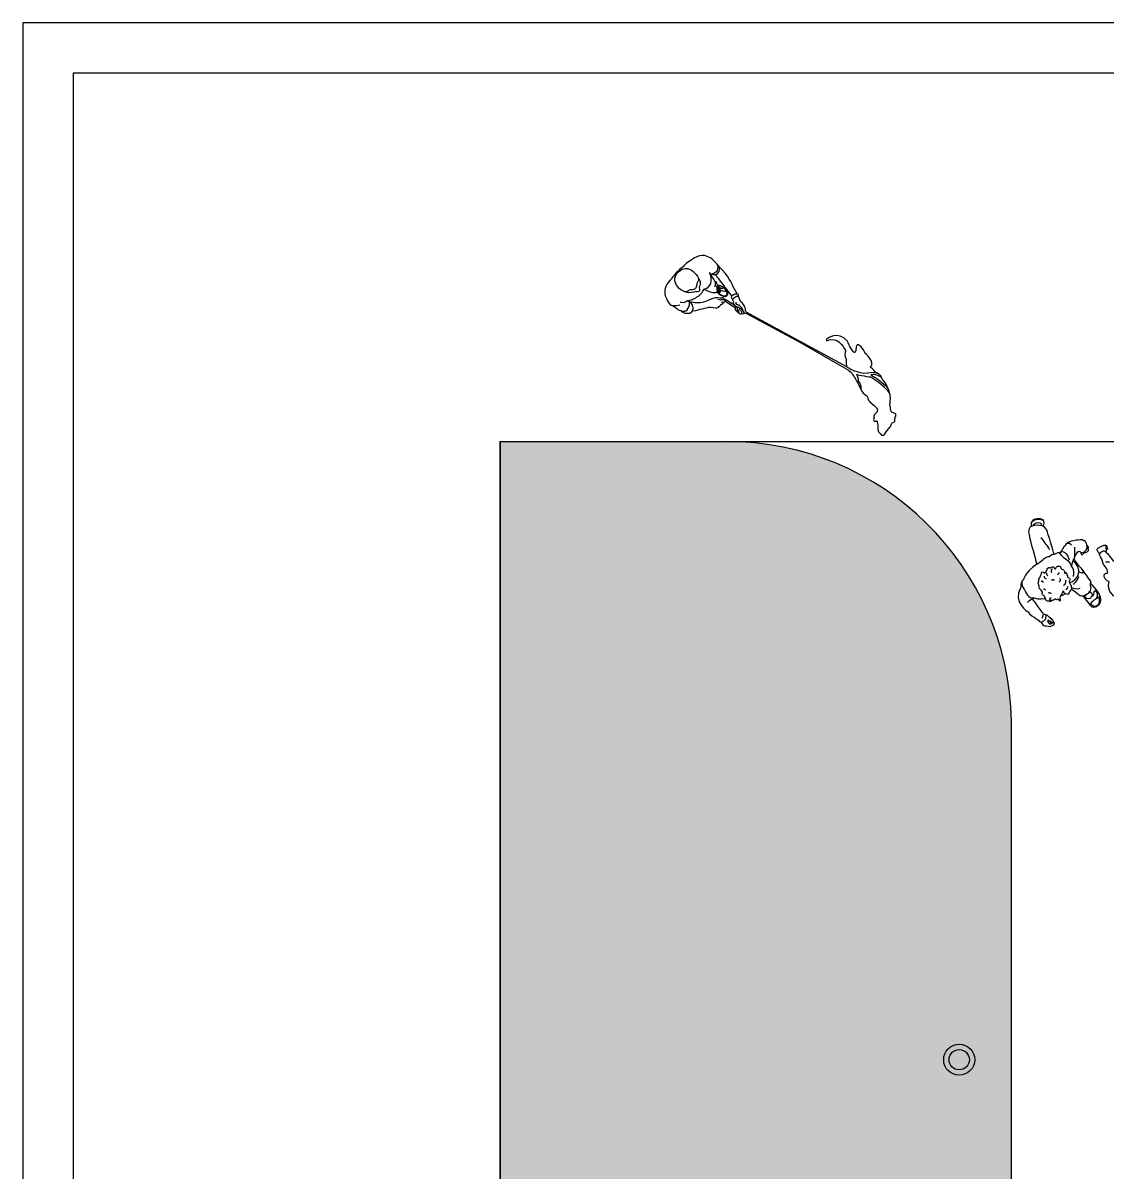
# Model space of a CAD drawing. Header units: millimetres. Extents: x 13722 to 114356, y -17117 to 61088.
# Drawn here: x 57732 to 67890, y 50320 to 61088 of the extents above; entities that cross this region are included whole.
import ezdxf

# ---------------------------------------------------------------- set-up
doc = ezdxf.new("R2010")
doc.units = ezdxf.units.MM
for name, color, linetype in [('00_dim', 6, 'Continuous'), ('01', 3, 'Continuous'), ('03', 8, 'Continuous'), ('03_lighting', 3, 'Continuous'), ('Toffu_Outline', 8, 'Continuous')]:
    doc.layers.add(name, color=color, linetype=linetype)

# ---------------------------------------------------------------- blocks, each defined once
blk = doc.blocks.new('2r2')
at = {"layer": 'Toffu_Outline'}
for points in [[(83532, 3067), (83520, 3077)], [(83601, 2832), (83630, 2825)], [(83635, 2802), (83651, 2801)], [(83626, 2782), (83630, 2782)], [(83767, 2748), (83775, 2759), (83760, 2768)]]:
    blk.add_lwpolyline(points, dxfattribs=at)
for points, knots in [([(83596, 3157), (83576, 3180), (83551, 3203), (83532, 3217), (83518, 3227), (83483, 3239), (83476, 3239), (83451, 3243), (83405, 3232), (83383, 3218), (83333, 3184), (83293, 3157), (83284, 3143), (83279, 3136), (83274, 3131), (83267, 3127), (83211, 3087), (83170, 3025), (83170, 3025), (83170, 3025), (83156, 3008), (83156, 3008), (83094, 2956), (83106, 2891), (83106, 2891), (83099, 2875), (83117, 2844), (83117, 2844), (83120, 2830), (83143, 2795), (83143, 2795), (83149, 2777), (83179, 2770), (83179, 2770), (83179, 2770), (83213, 2747), (83213, 2747), (83230, 2724), (83254, 2725), (83254, 2725), (83254, 2725), (83277, 2693), (83325, 2698), (83345, 2700), (83356, 2709), (83363, 2720), (83412, 2723), (83433, 2740), (83451, 2741), (83474, 2742), (83514, 2755), (83516, 2755), (83538, 2757), (83591, 2748), (83591, 2748), (83603, 2745), (83610, 2757), (83610, 2757), (83613, 2760), (83614, 2763), (83614, 2763), (83616, 2765), (83619, 2769), (83619, 2769), (83631, 2776), (83630, 2782), (83630, 2782), (83630, 2782), (83644, 2783), (83650, 2789), (83656, 2794), (83651, 2801), (83651, 2801), (83651, 2801), (83667, 2800), (83669, 2813), (83669, 2813), (83669, 2813), (83669, 2814), (83669, 2814), (83669, 2814), (83669, 2814), (83718, 2781), (83765, 2750), (83767, 2748), (83767, 2748), (83767, 2748), (83767, 2748), (83767, 2748), (83764, 2745), (83764, 2745), (83764, 2745), (83758, 2731), (83778, 2716), (83778, 2716), (83782, 2715), (83782, 2715), (83782, 2715), (83791, 2699), (83800, 2700), (83800, 2700), (83817, 2684), (83826, 2696), (83826, 2696), (83847, 2686), (83852, 2703), (83852, 2703), (83862, 2696), (83869, 2697), (83869, 2697), (83869, 2697), (83869, 2697), (83869, 2697), (84371, 2429), (84371, 2429), (84371, 2429), (84825, 2164), (84825, 2164), (84831, 2156), (84838, 2150), (84847, 2146)], [0, 0, 0, 0, 1, 1, 1, 2, 2, 2, 3, 3, 3, 4, 4, 4, 5, 5, 5, 6, 6, 6, 7, 7, 7, 8, 8, 8, 9, 9, 9, 10, 10, 10, 11, 11, 11, 12, 12, 12, 13, 13, 13, 14, 14, 14, 15, 15, 15, 16, 16, 16, 17, 17, 17, 18, 18, 18, 19, 19, 19, 20, 20, 20, 21, 21, 21, 22, 22, 22, 23, 23, 23, 24, 24, 24, 25, 25, 25, 26, 26, 26, 27, 27, 27, 28, 28, 28, 29, 29, 29, 30, 30, 30, 31, 31, 31, 32, 32, 32, 33, 33, 33, 34, 34, 34, 35, 35, 35, 36, 36, 36, 37, 37, 37, 38, 38, 38, 39, 39, 39, 40, 40, 40, 40]), ([(83291, 2899), (83239, 2918), (83201, 2968), (83199, 3010), (83198, 3037), (83208, 3057), (83208, 3057), (83214, 3069), (83222, 3078), (83227, 3083), (83256, 3112), (83284, 3116), (83294, 3117), (83354, 3123), (83398, 3065), (83418, 3032), (83422, 3024), (83426, 3018), (83428, 3014), (83436, 2999), (83438, 2988), (83437, 2979), (83437, 2961), (83430, 2948), (83426, 2942), (83426, 2942), (83432, 2909), (83428, 2904), (83423, 2898), (83393, 2901), (83393, 2901), (83377, 2895), (83339, 2883), (83295, 2898), (83294, 2898), (83293, 2898), (83292, 2899)], [0, 0, 0, 0, 1, 1, 1, 2, 2, 2, 3, 3, 3, 4, 4, 4, 5, 5, 5, 6, 6, 6, 7, 7, 7, 8, 8, 8, 9, 9, 9, 10, 10, 10, 11, 11, 11, 12, 12, 12, 12]), ([(83596, 3157), (83596, 3157), (83596, 3157), (83596, 3157), (83596, 3155), (83625, 3076), (83536, 3063)], [0, 0, 0, 0, 1, 1, 1, 2, 2, 2, 2]), ([(83578, 3061), (83587, 3063), (83622, 3074), (83618, 3116), (83618, 3121), (83617, 3125), (83617, 3129), (83617, 3129), (83617, 3129), (83617, 3129)], [0, 0, 0, 0, 1, 1, 1, 2, 2, 2, 3, 3, 3, 3]), ([(85080, 2142), (85067, 2169), (85030, 2196), (85030, 2196), (85084, 2236), (84979, 2326), (84979, 2326), (84979, 2326), (84982, 2338), (84943, 2384), (84904, 2430), (84899, 2384), (84899, 2384), (84898, 2321), (84879, 2332), (84879, 2332), (84859, 2339), (84815, 2437), (84815, 2437), (84725, 2542), (84621, 2462), (84618, 2448), (84615, 2435), (84646, 2448), (84646, 2448), (84741, 2484), (84799, 2345), (84799, 2345), (84776, 2295), (84805, 2270), (84805, 2270), (84805, 2270), (84801, 2231), (84810, 2196), (84810, 2196), (84373, 2434), (84373, 2434), (84373, 2434), (83873, 2707), (83873, 2707), (83873, 2707), (83873, 2707), (83873, 2707), (83870, 2711), (83865, 2716), (83863, 2718), (83863, 2718), (83862, 2718), (83862, 2718), (83862, 2718), (83865, 2774), (83814, 2810), (83814, 2810), (83795, 2860), (83795, 2860), (83795, 2860), (83802, 2871), (83783, 2881), (83783, 2881), (83783, 2881), (83783, 2881), (83783, 2881), (83740, 2959), (83740, 2959), (83740, 2959), (83698, 3061), (83617, 3129), (83617, 3129), (83617, 3129), (83617, 3129), (83617, 3129), (83617, 3129), (83617, 3129), (83612, 3137), (83604, 3147), (83596, 3157)], [0, 0, 0, 0, 1, 1, 1, 2, 2, 2, 3, 3, 3, 4, 4, 4, 5, 5, 5, 6, 6, 6, 7, 7, 7, 8, 8, 8, 9, 9, 9, 10, 10, 10, 11, 11, 11, 12, 12, 12, 13, 13, 13, 14, 14, 14, 15, 15, 15, 16, 16, 16, 17, 17, 17, 18, 18, 18, 19, 19, 19, 20, 20, 20, 21, 21, 21, 22, 22, 22, 23, 23, 23, 24, 24, 24, 25, 25, 25, 25]), ([(83418, 3032), (83421, 3023), (83423, 3014), (83420, 3005), (83417, 2996), (83412, 2995), (83407, 2983), (83403, 2973), (83406, 2972), (83402, 2956), (83397, 2940), (83395, 2932), (83389, 2926), (83382, 2921), (83375, 2919), (83366, 2918), (83348, 2915), (83344, 2920), (83334, 2915), (83325, 2911), (83325, 2906), (83316, 2901), (83307, 2897), (83298, 2898), (83292, 2899), (83292, 2899), (83291, 2899), (83291, 2899)], [0, 0, 0, 0, 1, 1, 1, 2, 2, 2, 3, 3, 3, 4, 4, 4, 5, 5, 5, 6, 6, 6, 7, 7, 7, 8, 8, 8, 9, 9, 9, 9]), ([(83316, 2815), (83316, 2815), (83316, 2815), (83316, 2815), (83316, 2815), (83351, 2824), (83351, 2824), (83374, 2831), (83411, 2848), (83444, 2883), (83458, 2898), (83467, 2912), (83474, 2925), (83562, 2873), (83593, 2898), (83593, 2898), (83597, 2894), (83601, 2890), (83605, 2887), (83679, 2824), (83695, 2877), (83695, 2877), (83695, 2893), (83690, 2906), (83682, 2917), (83672, 2930), (83658, 2940), (83644, 2947), (83621, 2959), (83599, 2964), (83599, 2964), (83592, 2977), (83593, 2983), (83593, 2983), (83588, 2997), (83575, 2994), (83575, 2994), (83563, 3024), (83531, 3063), (83531, 3063), (83531, 3063), (83532, 3067), (83532, 3067), (83534, 3065), (83535, 3064), (83536, 3063), (83540, 3062), (83541, 3065), (83553, 3063), (83553, 3063), (83574, 3063), (83576, 3061), (83576, 3061), (83577, 3061), (83578, 3061), (83594, 3040), (83631, 2991), (83664, 2947), (83671, 2938), (83679, 2928), (83685, 2919), (83709, 2887), (83728, 2863), (83731, 2860), (83731, 2860), (83731, 2859), (83731, 2859), (83731, 2859), (83719, 2841), (83739, 2829), (83739, 2829), (83739, 2829), (83739, 2829), (83739, 2829), (83750, 2777), (83760, 2768)], [0, 0, 0, 0, 1, 1, 1, 2, 2, 2, 3, 3, 3, 4, 4, 4, 5, 5, 5, 6, 6, 6, 7, 7, 7, 8, 8, 8, 9, 9, 9, 10, 10, 10, 11, 11, 11, 12, 12, 12, 13, 13, 13, 14, 14, 14, 15, 15, 15, 16, 16, 16, 17, 17, 17, 18, 18, 18, 19, 19, 19, 20, 20, 20, 21, 21, 21, 22, 22, 22, 23, 23, 23, 24, 24, 24, 25, 25, 25, 25]), ([(83474, 2925), (83474, 2925), (83489, 2932), (83495, 2932), (83504, 2936), (83510, 2940), (83515, 2945), (83555, 2982), (83533, 3057), (83531, 3063)], [0, 0, 0, 0, 1, 1, 1, 2, 2, 2, 3, 3, 3, 3]), ([(83593, 2898), (83593, 2898), (83603, 2920), (83601, 2932), (83600, 2945), (83606, 2942), (83606, 2942), (83606, 2942), (83606, 2942), (83607, 2942), (83608, 2944), (83608, 2948), (83599, 2964)], [0, 0, 0, 0, 1, 1, 1, 2, 2, 2, 3, 3, 3, 4, 4, 4, 4]), ([(83672, 2905), (83639, 2911), (83617, 2919), (83610, 2922), (83617, 2925), (83635, 2933), (83647, 2929), (83647, 2929), (83648, 2932), (83648, 2932), (83637, 2936), (83621, 2931), (83612, 2927), (83617, 2933), (83623, 2940), (83621, 2944), (83620, 2946), (83619, 2947), (83616, 2947), (83613, 2947), (83610, 2946), (83608, 2944), (83608, 2943), (83607, 2943), (83607, 2942), (83603, 2935), (83603, 2924), (83604, 2922), (83604, 2922), (83603, 2922), (83603, 2922), (83603, 2922), (83602, 2920), (83602, 2920), (83602, 2917), (83597, 2895), (83605, 2889), (83608, 2887), (83612, 2888), (83616, 2890), (83619, 2892), (83620, 2893), (83621, 2894), (83623, 2896), (83624, 2899), (83624, 2901), (83624, 2908), (83616, 2914), (83611, 2918), (83620, 2914), (83641, 2907), (83671, 2901), (83671, 2901), (83672, 2905), (83672, 2905)], [0, 0, 0, 0, 1, 1, 1, 2, 2, 2, 3, 3, 3, 4, 4, 4, 5, 5, 5, 6, 6, 6, 7, 7, 7, 8, 8, 8, 9, 9, 9, 10, 10, 10, 11, 11, 11, 12, 12, 12, 13, 13, 13, 14, 14, 14, 15, 15, 15, 16, 16, 16, 17, 17, 17, 18, 18, 18, 18]), ([(83620, 2901), (83620, 2898), (83619, 2896), (83615, 2893), (83611, 2891), (83608, 2891), (83607, 2892), (83603, 2895), (83603, 2908), (83605, 2917), (83611, 2914), (83620, 2907), (83620, 2901)], [0, 0, 0, 0, 1, 1, 1, 2, 2, 2, 3, 3, 3, 4, 4, 4, 4]), ([(83612, 2927), (83612, 2927), (83609, 2923), (83604, 2922), (83604, 2922), (83611, 2918), (83611, 2918)], [0, 0, 0, 0, 1, 1, 1, 2, 2, 2, 2]), ([(83605, 2887), (83605, 2887), (83670, 2840), (83685, 2872), (83691, 2884), (83687, 2897), (83680, 2909), (83667, 2930), (83644, 2947), (83644, 2947)], [0, 0, 0, 0, 1, 1, 1, 2, 2, 2, 3, 3, 3, 3]), ([(83611, 2941), (83612, 2943), (83614, 2944), (83616, 2944), (83617, 2944), (83617, 2943), (83618, 2943), (83619, 2941), (83613, 2933), (83607, 2926), (83607, 2931), (83608, 2938), (83611, 2941)], [0, 0, 0, 0, 1, 1, 1, 2, 2, 2, 3, 3, 3, 4, 4, 4, 4]), ([(83254, 2725), (83254, 2725), (83299, 2698), (83323, 2745), (83346, 2792), (83334, 2807), (83334, 2807), (83334, 2807), (83334, 2807), (83334, 2807), (83334, 2807), (83316, 2815), (83316, 2815), (83316, 2815), (83291, 2796), (83276, 2797), (83260, 2798), (83247, 2798), (83247, 2798)], [0, 0, 0, 0, 1, 1, 1, 2, 2, 2, 3, 3, 3, 4, 4, 4, 5, 5, 5, 6, 6, 6, 6]), ([(83760, 2768), (83758, 2769), (83690, 2824), (83654, 2833), (83659, 2837), (83656, 2844), (83650, 2843), (83643, 2843), (83633, 2840), (83633, 2840), (83631, 2842), (83619, 2841), (83619, 2841), (83619, 2841), (83600, 2842), (83600, 2842), (83589, 2844), (83589, 2844), (83564, 2840), (83543, 2836), (83500, 2814), (83487, 2808), (83472, 2802), (83409, 2790), (83388, 2797), (83381, 2800), (83363, 2801), (83343, 2801), (83340, 2804), (83336, 2806), (83334, 2807)], [0, 0, 0, 0, 1, 1, 1, 2, 2, 2, 3, 3, 3, 4, 4, 4, 5, 5, 5, 6, 6, 6, 7, 7, 7, 8, 8, 8, 9, 9, 9, 10, 10, 10, 10]), ([(83363, 2720), (83372, 2734), (83371, 2750), (83371, 2750), (83369, 2752), (83365, 2772), (83365, 2772), (83360, 2785), (83352, 2795), (83343, 2801)], [0, 0, 0, 0, 1, 1, 1, 2, 2, 2, 3, 3, 3, 3]), ([(83669, 2814), (83669, 2814), (83668, 2821), (83663, 2823), (83656, 2825), (83639, 2825), (83633, 2825), (83632, 2825), (83632, 2825), (83631, 2825), (83631, 2825), (83631, 2825), (83631, 2825), (83630, 2825), (83630, 2825), (83630, 2825)], [0, 0, 0, 0, 1, 1, 1, 2, 2, 2, 3, 3, 3, 4, 4, 4, 5, 5, 5, 5]), ([(83782, 2715), (83782, 2715), (83785, 2747), (83791, 2754), (83792, 2755), (83793, 2756), (83795, 2755), (83795, 2755), (83805, 2752), (83810, 2742)], [0, 0, 0, 0, 1, 1, 1, 2, 2, 2, 3, 3, 3, 3]), ([(83800, 2700), (83800, 2700), (83796, 2735), (83807, 2741), (83808, 2742), (83809, 2742), (83810, 2742), (83818, 2746), (83823, 2743), (83828, 2739), (83828, 2739), (83828, 2739), (83828, 2739)], [0, 0, 0, 0, 1, 1, 1, 2, 2, 2, 3, 3, 3, 4, 4, 4, 4]), ([(83852, 2703), (83852, 2703), (83834, 2721), (83834, 2735), (83835, 2749), (83801, 2772), (83797, 2781)], [0, 0, 0, 0, 1, 1, 1, 2, 2, 2, 2]), ([(83826, 2696), (83826, 2696), (83818, 2730), (83823, 2737), (83825, 2739), (83827, 2739), (83828, 2739)], [0, 0, 0, 0, 1, 1, 1, 2, 2, 2, 2]), ([(84810, 2196), (84810, 2196), (84915, 2128), (85004, 2139), (85004, 2139), (85043, 2151), (85080, 2142), (85081, 2142), (85081, 2142), (85082, 2142), (85082, 2142), (85083, 2141), (85084, 2141), (85085, 2141), (85087, 2140), (85089, 2140), (85089, 2139), (85090, 2139), (85090, 2139), (85092, 2138), (85094, 2138), (85095, 2137), (85096, 2137), (85097, 2136), (85098, 2136), (85101, 2134), (85105, 2132), (85108, 2130), (85109, 2130), (85109, 2129), (85110, 2129), (85112, 2127), (85114, 2126), (85116, 2124)], [0, 0, 0, 0, 1, 1, 1, 2, 2, 2, 3, 3, 3, 4, 4, 4, 5, 5, 5, 6, 6, 6, 7, 7, 7, 8, 8, 8, 9, 9, 9, 10, 10, 10, 11, 11, 11, 11]), ([(85211, 1952), (85211, 1952), (85211, 1952), (85211, 1952), (85209, 1955), (85143, 2036), (85034, 2098), (85034, 2098), (84919, 2114), (84901, 2126), (84901, 2126), (84922, 2086), (84915, 2067), (84915, 2067), (84955, 2027), (84941, 1987), (84941, 1987), (84941, 1987), (84941, 1987), (84941, 1987), (84941, 1987), (84941, 1987), (84941, 1987), (84941, 1988), (84941, 1988), (84940, 1990), (84939, 1993), (84936, 1999), (84936, 2000), (84935, 2000), (84935, 2001), (84935, 2002), (84934, 2004), (84933, 2005), (84933, 2007), (84932, 2008), (84931, 2010), (84931, 2010), (84931, 2010), (84931, 2010), (84930, 2011), (84930, 2013), (84929, 2015), (84928, 2016), (84928, 2016), (84928, 2017), (84927, 2019), (84926, 2020), (84926, 2021), (84924, 2026), (84921, 2030), (84919, 2035), (84918, 2037), (84917, 2039), (84916, 2041), (84915, 2044), (84914, 2046), (84912, 2048), (84912, 2049), (84911, 2050), (84911, 2051), (84909, 2055), (84907, 2058), (84905, 2062), (84904, 2064), (84903, 2066), (84901, 2069), (84899, 2072), (84897, 2076), (84895, 2079), (84893, 2083), (84891, 2086), (84889, 2090), (84888, 2091), (84887, 2093), (84887, 2094), (84886, 2095), (84885, 2096), (84885, 2097), (84882, 2102), (84878, 2106), (84875, 2111), (84874, 2113), (84872, 2115), (84871, 2117), (84870, 2119), (84868, 2121), (84867, 2123), (84867, 2123), (84866, 2124), (84866, 2124), (84865, 2125), (84865, 2126), (84864, 2127), (84862, 2129), (84861, 2131), (84859, 2133), (84858, 2135), (84856, 2136), (84854, 2138), (84852, 2141), (84849, 2144), (84847, 2146), (84840, 2154), (84832, 2160), (84825, 2164)], [0, 0, 0, 0, 1, 1, 1, 2, 2, 2, 3, 3, 3, 4, 4, 4, 5, 5, 5, 6, 6, 6, 7, 7, 7, 8, 8, 8, 9, 9, 9, 10, 10, 10, 11, 11, 11, 12, 12, 12, 13, 13, 13, 14, 14, 14, 15, 15, 15, 16, 16, 16, 17, 17, 17, 18, 18, 18, 19, 19, 19, 20, 20, 20, 21, 21, 21, 22, 22, 22, 23, 23, 23, 24, 24, 24, 25, 25, 25, 26, 26, 26, 27, 27, 27, 28, 28, 28, 29, 29, 29, 30, 30, 30, 31, 31, 31, 32, 32, 32, 33, 33, 33, 34, 34, 34, 35, 35, 35, 35]), ([(84867, 2123), (84868, 2121), (84870, 2119), (84871, 2117), (84872, 2115), (84874, 2113), (84875, 2111)], [0, 0, 0, 0, 1, 1, 1, 2, 2, 2, 2]), ([(84901, 2069), (84903, 2066), (84904, 2064), (84905, 2062), (84907, 2058), (84909, 2055), (84911, 2051), (84911, 2050), (84912, 2049), (84912, 2048)], [0, 0, 0, 0, 1, 1, 1, 2, 2, 2, 3, 3, 3, 3]), ([(85138, 2094), (85138, 2094), (85138, 2094), (85138, 2094), (85136, 2096), (85089, 2135), (85036, 2121), (85036, 2121), (85131, 2070), (85194, 1998)], [0, 0, 0, 0, 1, 1, 1, 2, 2, 2, 3, 3, 3, 3]), ([(85211, 1952), (85211, 1952), (85211, 1953), (85211, 1953), (85204, 1982), (85194, 1998), (85194, 1998), (85186, 2037), (85142, 2081), (85142, 2081), (85141, 2086), (85138, 2094), (85138, 2094), (85132, 2109), (85124, 2119), (85116, 2124)], [0, 0, 0, 0, 1, 1, 1, 2, 2, 2, 3, 3, 3, 4, 4, 4, 5, 5, 5, 5]), ([(84931, 2010), (84932, 2008), (84933, 2007), (84933, 2005), (84934, 2004), (84935, 2002), (84935, 2001)], [0, 0, 0, 0, 1, 1, 1, 2, 2, 2, 2]), ([(84941, 1987), (84951, 1967), (84961, 1949), (84973, 1942), (85007, 1921), (85005, 1914), (85005, 1914), (85005, 1893), (85024, 1871), (85024, 1871), (85100, 1813), (85096, 1796), (85096, 1796), (85088, 1788), (85096, 1779), (85096, 1779), (85096, 1776), (85092, 1772), (85092, 1772), (85048, 1741), (85067, 1718), (85067, 1718), (85067, 1718), (85058, 1707), (85062, 1693), (85065, 1680), (85094, 1689), (85094, 1689), (85092, 1680), (85101, 1649), (85101, 1649), (85089, 1585), (85124, 1571), (85124, 1571), (85131, 1552), (85149, 1556), (85149, 1556), (85149, 1556), (85158, 1548), (85173, 1578), (85188, 1608), (85222, 1638), (85222, 1638), (85225, 1658), (85234, 1671), (85234, 1671), (85263, 1681), (85259, 1689), (85259, 1689), (85258, 1699), (85262, 1711), (85269, 1738), (85277, 1764), (85247, 1762), (85236, 1767), (85224, 1772), (85219, 1809), (85219, 1809), (85223, 1818), (85213, 1838), (85213, 1838), (85222, 1886), (85218, 1925), (85211, 1952)], [0, 0, 0, 0, 1, 1, 1, 2, 2, 2, 3, 3, 3, 4, 4, 4, 5, 5, 5, 6, 6, 6, 7, 7, 7, 8, 8, 8, 9, 9, 9, 10, 10, 10, 11, 11, 11, 12, 12, 12, 13, 13, 13, 14, 14, 14, 15, 15, 15, 16, 16, 16, 17, 17, 17, 18, 18, 18, 19, 19, 19, 20, 20, 20, 21, 21, 21, 21])]:
    blk.add_open_spline(points, degree=3, knots=knots, dxfattribs=at)
for points in [[(83575, 2994), (83575, 2994), (83584, 2964), (83570, 2942)], [(83588, 2955), (83588, 2955), (83595, 2930), (83589, 2918)], [(83334, 2807), (83324, 2813), (83316, 2815), (83316, 2815)], [(83631, 2825), (83631, 2825), (83631, 2825), (83631, 2825)], [(83633, 2825), (83637, 2825), (83646, 2827), (83654, 2833)], [(83731, 2860), (83731, 2860), (83763, 2889), (83783, 2881)], [(83739, 2829), (83739, 2829), (83770, 2868), (83795, 2860)], [(83791, 2774), (83791, 2774), (83769, 2785), (83773, 2803)], [(83179, 2770), (83179, 2770), (83233, 2770), (83246, 2777)], [(83606, 2762), (83606, 2762), (83611, 2761), (83614, 2763)], [(83775, 2759), (83775, 2759), (83787, 2763), (83791, 2754)], [(83828, 2739), (83832, 2739), (83834, 2735), (83834, 2735)], [(83869, 2697), (83869, 2697), (83875, 2703), (83873, 2707)], [(84854, 2138), (84856, 2136), (84858, 2135), (84859, 2133)], [(84864, 2127), (84865, 2126), (84865, 2125), (84866, 2124)], [(84885, 2097), (84885, 2096), (84886, 2095), (84887, 2094)], [(84889, 2090), (84891, 2086), (84893, 2083), (84895, 2079)], [(85084, 2141), (85083, 2141), (85082, 2142), (85082, 2142)], [(85090, 2139), (85090, 2139), (85089, 2139), (85089, 2140)], [(85098, 2136), (85097, 2136), (85096, 2137), (85095, 2137)], [(85110, 2129), (85109, 2129), (85109, 2130), (85108, 2130)], [(84916, 2041), (84917, 2039), (84918, 2037), (84919, 2035)], [(84926, 2021), (84926, 2020), (84927, 2019), (84928, 2017)], [(84929, 2015), (84930, 2013), (84930, 2011), (84931, 2010)], [(84936, 1999), (84938, 1995), (84939, 1992), (84941, 1988)]]:
    blk.add_open_spline(points, degree=3, dxfattribs=at)

msp = doc.modelspace()

# ---------------------------------------------------------------- hatches: boundary and pattern name
at = {"layer": '01', "lineweight": -2, "true_color": 0x999b37}
h = msp.add_hatch(dxfattribs=at)
h.set_pattern_fill('AR-SAND', color=55, scale=5)
h.set_pattern_definition([(37.5, (-19358.14, 55669.14), (-8.00016, 244.7066), [0, -193.04, 0, -215.9, 0, -206.375]), (7.5, (-19358.14, 55669.14), (224.7616, 358.4126), [0, -104.14, 0, -173.99, 0, -66.675]), (327.5, (-19514.35, 55669.14), (395.4962, 0.7186), [0, -63.5, 0, -228.6, 0, -298.45]), (317.5, (-19514.35, 55669.14), (381.7782, 111.4647), [0, -31.75, 0, -149.86, 0, -171.45])])
h.paths.add_polyline_path([(70453.8, 46925), (70453.8, 44706.3), (72599.6, 43985), (76293.8, 43985), (76293.8, 46925)], flags=17)
h.paths.add_polyline_path([(70453.8, 56885), (70453.8, 54825), (72903.8, 54825), (72903.8, 56885)], flags=17)
h.paths.add_polyline_path([(79063.8, 48295), (79063.8, 46455), (81313.8, 46455), (81313.8, 48295)], flags=17)
h.paths.add_polyline_path([(66994.8, 54545, 0.4095854), (64324.8, 57165), (62204.1, 57165), (62204.1, 41905), (62204.1, 40905), (83214.7, 40905), (83214.7, 57165), (77183.8, 57165), (77183.8, 54545), (78783.8, 54545), (78783.8, 52975), (81593.8, 52975), (81593.8, 48575), (81593.8, 46175), (81593.8, 41905), (72553.8, 41905), (64324.8, 44405), (64324.8, 47105), (64324.8, 49485), (66994.8, 49485)])

# ---------------------------------------------------------------- linework, layer by layer
at = {"layer": '00_dim'}
for points in [[(57732.2, 61087.6), (57732.2, 39552.9), (88188.4, 39552.9), (88188.4, 61087.6)], [(58202.6, 60617.2), (58202.6, 40023.3), (87718, 40023.3), (87718, 60617.2)]]:
    msp.add_lwpolyline(points, close=True, dxfattribs=at)
at = {"layer": '01'}
for p, q in [((62204.1, 40905), (62204.1, 57165)), ((62204.1, 57165), (62204.1, 41905)), ((62204.1, 57165), (64324.8, 57165)), ((66994.8, 49485), (66994.8, 54545))]:
    msp.add_line(p, q, dxfattribs=at)
msp.add_arc((64328.9, 54498.7), 2666.3, 0.99495, 90.08811, dxfattribs=at)
at = {"layer": '03'}
msp.add_line((64324.8, 57165), (70173.8, 57165), dxfattribs=at)
at = {"layer": '03_lighting'}
for radius in [145.2, 95.2]:
    msp.add_circle((66504.8, 51372.7), radius, dxfattribs=at)
at = {"layer": 'Toffu_Outline'}
for points in [[(67589.3, 56083.1), (67589.3, 56083.5), (67587.3, 56176)], [(67379.6, 55491.3), (67365.6, 55503), (67351.1, 55515.1)]]:
    msp.add_lwpolyline(points, dxfattribs=at)
for points, knots in [([(67735.3, 55836.8), (67735.7, 55837.1), (67737.6, 55839.4), (67738.9, 55842.1), (67739.5, 55843.2), (67740, 55844.5), (67740.3, 55845.6), (67741.1, 55850), (67738.5, 55853.9), (67737.1, 55855.9), (67671.1, 55953.1), (67658.7, 55965.7), (67658.7, 55965.7), (67637.5, 55987.3), (67609.8, 56019.4), (67581.7, 56065.4), (67581.7, 56065.4), (67584.7, 56073.1), (67589.3, 56083.5), (67596.2, 56099), (67606.7, 56120.4), (67616, 56130.4), (67631.5, 56147), (67644.4, 56126), (67644.4, 56126), (67644.4, 56126), (67650.2, 56110.1), (67652, 56106.9), (67653.8, 56103.7), (67663.7, 56103.1), (67663.2, 56110.9), (67662.6, 56118.6), (67674.1, 56118.6), (67674.1, 56118.6), (67732.2, 56134.9), (67713.1, 56160.9), (67713.1, 56160.9), (67724.6, 56173.1), (67702.3, 56195.6), (67702.3, 56195.6), (67702.3, 56195.6), (67689.4, 56233), (67681.1, 56233.5), (67672.8, 56234), (67655.3, 56244.9), (67655.3, 56244.9), (67655.3, 56244.9), (67553.8, 56243.2), (67516.9, 56212.8), (67514.1, 56210.6), (67511.4, 56208.1), (67508.8, 56205.4), (67476.5, 56172.9), (67455.6, 56116.1), (67442.9, 56121.7), (67429.2, 56127.8), (67394.1, 56107.2), (67394.1, 56107.2), (67394.1, 56107.2), (67393.9, 56108), (67393.5, 56109.4), (67387.2, 56131.4), (67334.8, 56313.7), (67327.8, 56331.3), (67320.3, 56350.1), (67290.1, 56371.4), (67290.1, 56371.4), (67292.6, 56375.1), (67307.3, 56398.2), (67298.3, 56420.7), (67297, 56424.1), (67295, 56427.9), (67291.7, 56431.9), (67281.1, 56436.8), (67258.8, 56445.3), (67231.8, 56440.3), (67218.6, 56437.9), (67197.6, 56434.1), (67185.8, 56415.6), (67183.2, 56411.6), (67181.5, 56407.6), (67180.3, 56403.6), (67175.9, 56389.2), (67179, 56375.7), (67180, 56371.7), (67138.6, 56348.6), (67162.8, 56283.5), (67162.8, 56283.5), (67159.8, 56265.7), (67232.6, 56016.3), (67232.6, 56016.3), (67119.1, 55939.2), (67105.9, 55869.9), (67105.9, 55869.9)], [0, 0, 0, 0, 1, 1, 1, 2, 2, 2, 3, 3, 3, 4, 4, 4, 5, 5, 5, 6, 6, 6, 7, 7, 7, 8, 8, 8, 9, 9, 9, 10, 10, 10, 11, 11, 11, 12, 12, 12, 13, 13, 13, 14, 14, 14, 15, 15, 15, 16, 16, 16, 17, 17, 17, 18, 18, 18, 19, 19, 19, 20, 20, 20, 21, 21, 21, 22, 22, 22, 23, 23, 23, 24, 24, 24, 25, 25, 25, 26, 26, 26, 27, 27, 27, 28, 28, 28, 29, 29, 29, 30, 30, 30, 31, 31, 31, 31]), ([(67298.3, 56420.7), (67295.2, 56423), (67290.1, 56426.4), (67283.3, 56429.3), (67244.7, 56446), (67206.5, 56425.2), (67204.7, 56424.1), (67198.7, 56420.7), (67189.4, 56414.4), (67180.3, 56403.6)], [0, 0, 0, 0, 1, 1, 1, 2, 2, 2, 3, 3, 3, 3]), ([(67180, 56371.7), (67180, 56371.7), (67186.7, 56374.3), (67197.1, 56377.1), (67217.2, 56382.5), (67251.3, 56388.5), (67277.9, 56377.9), (67282.2, 56376.2), (67286.3, 56374), (67290.1, 56371.4)], [0, 0, 0, 0, 1, 1, 1, 2, 2, 2, 3, 3, 3, 3]), ([(67277.9, 56377.9), (67277.9, 56377.9), (67279.6, 56403.3), (67248.3, 56404.1), (67216.9, 56404.9), (67201.9, 56389.9), (67197.1, 56377.1)], [0, 0, 0, 0, 1, 1, 1, 2, 2, 2, 2]), ([(67355.2, 56149.5), (67355.2, 56149.5), (67337.4, 56181.4), (67328.3, 56190.6), (67319.2, 56199.8), (67286.6, 56254.9), (67270.4, 56263.6)], [0, 0, 0, 0, 1, 1, 1, 2, 2, 2, 2]), ([(67508.6, 56205.2), (67508.6, 56205.2), (67508.7, 56205.3), (67508.8, 56205.4), (67511.2, 56207.7), (67531.7, 56226.2), (67558.7, 56198.4)], [0, 0, 0, 0, 1, 1, 1, 2, 2, 2, 2]), ([(67232.6, 56016.3), (67232.6, 56016.3), (67286.1, 56050.7), (67293, 56060.9), (67299.9, 56071.1), (67332.3, 56088), (67339.7, 56087), (67347.2, 56086), (67373.3, 56105.8), (67373.3, 56105.8), (67373.3, 56105.8), (67384.7, 56111), (67393.5, 56109.4), (67394.5, 56109.2), (67395.5, 56108.9), (67396.4, 56108.6)], [0, 0, 0, 0, 1, 1, 1, 2, 2, 2, 3, 3, 3, 4, 4, 4, 5, 5, 5, 5]), ([(67442.9, 56121.7), (67442.9, 56121.7), (67472.1, 56081.7), (67506.8, 56061.7), (67541.5, 56041.6), (67558.8, 55996.3), (67558.8, 55996.3)], [0, 0, 0, 0, 1, 1, 1, 2, 2, 2, 2]), ([(68159.8, 55659), (68148.2, 55655.6), (68122.3, 55649.1), (68094.7, 55650.6), (68090.2, 55650.9), (68085.7, 55651.3), (68081.3, 55652), (68054.3, 55656.2), (68027.7, 55669.6), (68012.8, 55702.1), (68012.8, 55702.1), (68004.3, 55717.2), (67977.2, 55709.7), (67974.9, 55709.1), (67972.5, 55709), (67970, 55709.3), (67944.6, 55712.2), (67916.6, 55762.2), (67916.6, 55762.2), (67916.6, 55762.2), (67892.5, 55808.3), (67910.8, 55850.6), (67910.8, 55850.6), (67850.2, 55878.6), (67864.4, 55918.6), (67864.4, 55918.6), (67868.5, 55933.1), (67896, 55933.2), (67896, 55933.2), (67903.6, 55956.5), (67874.6, 55990), (67845.6, 56023.4), (67848.9, 56047), (67848.9, 56047), (67832, 56077.8), (67820.3, 56100.4), (67819.3, 56103.6), (67818.4, 56106.6), (67818.6, 56109.4), (67818.6, 56109.4), (67818.6, 56110.8), (67818.9, 56111.9), (67818.9, 56112.1), (67820.4, 56118.3), (67795, 56138.4), (67797.1, 56151.7), (67797.4, 56153.4), (67798.2, 56155.8), (67801.1, 56158.5), (67801.6, 56160.1), (67802.6, 56162.6), (67804.7, 56164.9), (67808.4, 56169.2), (67813.1, 56170.4), (67814.8, 56170.8), (67816.8, 56173.7), (67818.9, 56175.4), (67820.4, 56176.5), (67824.9, 56179.7), (67827.8, 56178.9), (67835.4, 56182.4), (67839.6, 56184.3), (67838.8, 56184.5), (67842.6, 56186.1), (67848.7, 56188.7), (67850, 56187.7), (67855.6, 56190), (67861.3, 56192.4), (67861.4, 56193.8), (67865.4, 56194.7), (67865.4, 56194.7), (67870.4, 56195.8), (67876.3, 56194), (67885.1, 56191.4), (67893, 56176.7), (67894.3, 56157.1), (67893.7, 56156.4), (67892.9, 56155.6), (67891.8, 56155), (67887.5, 56152.7), (67882.7, 56155), (67882, 56155.3), (67881.5, 56146.9), (67881, 56138.4), (67880.5, 56129.9), (67880.5, 56129.9), (67916.8, 56091.5), (67950.9, 56041.7)], [0, 0, 0, 0, 1, 1, 1, 2, 2, 2, 3, 3, 3, 4, 4, 4, 5, 5, 5, 6, 6, 6, 7, 7, 7, 8, 8, 8, 9, 9, 9, 10, 10, 10, 11, 11, 11, 12, 12, 12, 13, 13, 13, 14, 14, 14, 15, 15, 15, 16, 16, 16, 17, 17, 17, 18, 18, 18, 19, 19, 19, 20, 20, 20, 21, 21, 21, 22, 22, 22, 23, 23, 23, 24, 24, 24, 25, 25, 25, 26, 26, 26, 27, 27, 27, 28, 28, 28, 29, 29, 29, 29]), ([(67880.5, 56129.9), (67874.4, 56135.4), (67868.6, 56137.2), (67865.1, 56138), (67849, 56141.3), (67830.7, 56131), (67818.9, 56112.1)], [0, 0, 0, 0, 1, 1, 1, 2, 2, 2, 2]), ([(67311.3, 55696), (67314.7, 55702), (67309.2, 55708.9), (67304.2, 55713.7), (67298.4, 55719.5), (67292.5, 55725.3), (67286.6, 55731.1), (67283.1, 55734.6), (67279.2, 55739.8), (67281.6, 55744.1), (67282.7, 55746.1), (67285, 55747.5), (67285.7, 55749.7), (67286, 55751), (67285.7, 55752.5), (67285.3, 55753.8), (67281, 55768.1), (67267.7, 55777.3), (67257.8, 55788.5), (67256.1, 55790.5), (67254.4, 55792.7), (67253.6, 55795.2), (67251.7, 55801), (67254.9, 55807.3), (67253.6, 55813.2), (67253, 55816.3), (67251.1, 55818.9), (67249.7, 55821.7), (67244.9, 55831.2), (67244.7, 55842.9), (67249.1, 55852.6), (67250.1, 55854.7), (67251.3, 55856.8), (67251.5, 55859.1), (67251.8, 55861.4), (67251.2, 55863.6), (67251, 55865.9), (67250.4, 55872.1), (67253.3, 55878.1), (67256.1, 55883.8), (67261.1, 55893.7), (67266.1, 55903.7), (67271.1, 55913.7), (67272.8, 55917.2), (67274.5, 55920.7), (67275, 55924.5), (67275.5, 55928.3), (67274.7, 55932.3), (67276.1, 55935.9), (67277.7, 55940.1), (67282.2, 55942.8), (67286.8, 55943), (67291.3, 55943.1), (67295.6, 55940.9), (67298.9, 55937.7), (67300.8, 55935.8), (67302.5, 55933.5), (67305.2, 55932.8), (67309.3, 55931.8), (67313.1, 55935.6), (67314.9, 55939.5), (67316.6, 55943.4), (67317.5, 55947.9), (67320.7, 55950.8), (67321.6, 55951.6), (67322.6, 55952.2), (67323.4, 55953.2), (67325, 55955), (67325.3, 55957.6), (67325.6, 55960), (67326.8, 55966.9), (67329.5, 55973.7), (67334.5, 55978.6), (67339.5, 55983.5), (67347, 55986.2), (67353.7, 55984.3), (67357.2, 55983.3), (67360.5, 55981.2), (67364, 55981.7), (67369.6, 55982.5), (67372.4, 55988.9), (67377.5, 55991.2), (67382, 55993.2), (67387.5, 55991.4), (67391.2, 55988.2), (67394.9, 55984.8), (67397.2, 55980.3), (67399.4, 55975.9), (67400.7, 55973.4), (67403.1, 55971), (67405.7, 55972), (67408.3, 55972.9), (67410, 55975.6), (67410.9, 55978.2), (67411.9, 55980.8), (67412.3, 55983.6), (67413.4, 55986.2), (67417.2, 55995), (67428.1, 55998.3), (67437.8, 55998.7), (67441.7, 55998.8), (67445.8, 55998.7), (67449.2, 55996.8), (67454.7, 55993.9), (67457.3, 55987.6), (67458.6, 55981.6), (67459, 55979.7), (67459.4, 55977.7), (67460.3, 55976), (67463.2, 55970.8), (67470.1, 55969.8), (67475.5, 55967.4), (67483.9, 55963.7), (67489.9, 55955.2), (67490.6, 55946.1), (67491, 55940.5), (67489.9, 55934.1), (67493.8, 55930.1), (67496.9, 55932.4), (67500, 55934.8), (67503.1, 55937.2), (67503.6, 55937.6), (67504.2, 55938), (67505, 55938.1), (67505.9, 55938.2), (67506.7, 55937.6), (67507.3, 55937), (67511.2, 55933.5), (67513.7, 55928.5), (67514.1, 55923.2), (67514.3, 55920.1), (67513.8, 55916.8), (67515.1, 55914), (67516.7, 55910.3), (67521, 55907.8), (67521.3, 55903.8), (67521.5, 55900.6), (67519.2, 55896.9), (67521.3, 55894.5), (67522.4, 55893.2), (67524.3, 55893), (67526, 55892.7), (67537.5, 55890.5), (67545.3, 55876.9), (67541.4, 55865.9), (67540.2, 55862.5), (67538.1, 55859.4), (67536.9, 55855.9), (67535.3, 55851.3), (67535.4, 55846), (67537.3, 55841.4), (67537.5, 55841.1), (67537.7, 55840.7), (67537.8, 55840.3), (67539.7, 55836.5), (67542.6, 55833.2), (67545.1, 55829.6), (67548.7, 55824.4), (67551.3, 55818.5), (67552.7, 55812.3), (67553.6, 55808.2), (67554.1, 55804.1), (67554.5, 55800), (67555.1, 55793.9), (67556.6, 55788.8), (67557.3, 55782.7), (67557.3, 55782.6), (67557.3, 55782.6), (67557.3, 55782.4)], [0, 0, 0, 0, 1, 1, 1, 2, 2, 2, 3, 3, 3, 4, 4, 4, 5, 5, 5, 6, 6, 6, 7, 7, 7, 8, 8, 8, 9, 9, 9, 10, 10, 10, 11, 11, 11, 12, 12, 12, 13, 13, 13, 14, 14, 14, 15, 15, 15, 16, 16, 16, 17, 17, 17, 18, 18, 18, 19, 19, 19, 20, 20, 20, 21, 21, 21, 22, 22, 22, 23, 23, 23, 24, 24, 24, 25, 25, 25, 26, 26, 26, 27, 27, 27, 28, 28, 28, 29, 29, 29, 30, 30, 30, 31, 31, 31, 32, 32, 32, 33, 33, 33, 34, 34, 34, 35, 35, 35, 36, 36, 36, 37, 37, 37, 38, 38, 38, 39, 39, 39, 40, 40, 40, 41, 41, 41, 42, 42, 42, 43, 43, 43, 44, 44, 44, 45, 45, 45, 46, 46, 46, 47, 47, 47, 48, 48, 48, 49, 49, 49, 50, 50, 50, 51, 51, 51, 52, 52, 52, 53, 53, 53, 54, 54, 54, 55, 55, 55, 56, 56, 56, 56]), ([(67538.6, 55840.7), (67538.6, 55840.7), (67626.1, 55875.2), (67626.1, 55947.6), (67626.2, 55976.2), (67612.5, 56010.7), (67574.4, 56051.4), (67574.4, 56051.4), (67581.7, 56065.4), (67581.7, 56065.4)], [0, 0, 0, 0, 1, 1, 1, 2, 2, 2, 3, 3, 3, 3]), ([(67575.1, 55901.4), (67575.1, 55901.4), (67593.8, 55956.2), (67558.8, 55996.3), (67558.8, 55996.3), (67574.4, 56051.4), (67574.4, 56051.4)], [0, 0, 0, 0, 1, 1, 1, 2, 2, 2, 2]), ([(67322.6, 55875.8), (67320.4, 55879.2), (67316.3, 55880.6), (67312.6, 55882.1), (67308.9, 55883.7), (67304.9, 55885.8), (67303.8, 55889.7), (67302.5, 55894.1), (67305.4, 55899.3), (67303.1, 55903.3)], [0, 0, 0, 0, 1, 1, 1, 2, 2, 2, 3, 3, 3, 3]), ([(67336.8, 55907.8), (67332.4, 55910.5), (67328.7, 55914.4), (67326.3, 55918.9), (67325.4, 55920.4), (67324.7, 55922.1), (67324.6, 55923.8), (67324.5, 55925.6), (67324.9, 55927.4), (67325, 55929.1), (67325.1, 55930.9), (67324.6, 55932.9), (67323.1, 55933.9)], [0, 0, 0, 0, 1, 1, 1, 2, 2, 2, 3, 3, 3, 4, 4, 4, 4]), ([(67371.7, 55934.2), (67370.1, 55940.2), (67369.5, 55946.3), (67368.9, 55952.5), (67368.6, 55955.6), (67368.4, 55958.8), (67369.4, 55961.7), (67371.2, 55966.3), (67376.1, 55969.1), (67378.5, 55973.5)], [0, 0, 0, 0, 1, 1, 1, 2, 2, 2, 3, 3, 3, 3]), ([(67422.4, 55922.4), (67427.3, 55921.8), (67432.6, 55922.6), (67436.6, 55925.6), (67440.5, 55928.5), (67442.8, 55934), (67441.2, 55938.6)], [0, 0, 0, 0, 1, 1, 1, 2, 2, 2, 2]), ([(67096.4, 55858.8), (67080, 55834.4), (67081.8, 55800.3), (67081.8, 55800.3), (66997.9, 55656.1), (67149.8, 55569.7), (67149.8, 55569.7), (67157.4, 55547), (67217.5, 55514.2), (67217.5, 55514.2), (67221.4, 55503.2), (67245.5, 55493.8), (67245.5, 55493.8), (67263.2, 55469.3), (67271.5, 55473.9), (67271.5, 55473.9), (67271.5, 55473.9), (67280.9, 55460.2), (67289.7, 55447.4), (67298.6, 55434.6), (67321.4, 55439.9), (67321.4, 55439.9), (67321.4, 55439.9), (67356.9, 55431.7), (67356.9, 55431.7), (67356.9, 55431.7), (67398.9, 55448.9), (67398.8, 55460.3), (67398.8, 55471.7), (67389.9, 55470.2), (67389.9, 55470.2)], [0, 0, 0, 0, 1, 1, 1, 2, 2, 2, 3, 3, 3, 4, 4, 4, 5, 5, 5, 6, 6, 6, 7, 7, 7, 8, 8, 8, 9, 9, 9, 10, 10, 10, 10]), ([(67105.9, 55869.9), (67105.9, 55869.9), (67105.8, 55869.9), (67105.8, 55869.8), (67105, 55869.2), (67100.4, 55865.6), (67096.5, 55859.1), (67096.4, 55859), (67096.4, 55858.9), (67096.4, 55858.8), (67089.4, 55847.1), (67084.5, 55826), (67105.3, 55795.1), (67139.1, 55744.7), (67143.7, 55694.5), (67208.5, 55699.5)], [0, 0, 0, 0, 1, 1, 1, 2, 2, 2, 3, 3, 3, 4, 4, 4, 5, 5, 5, 5]), ([(67389.9, 55470.2), (67392.3, 55484.3), (67379.6, 55491.3), (67379.6, 55491.3), (67379.7, 55505.5), (67365.6, 55503), (67365.6, 55503), (67358.3, 55523.5), (67351.1, 55515.1), (67351.1, 55515.1), (67339.9, 55533.7), (67319.7, 55540.4), (67319.7, 55540.4), (67313.7, 55546.1), (67294.1, 55547.2), (67294.1, 55547.2), (67285.2, 55566.3), (67191.5, 55690), (67191.5, 55690), (67191.5, 55690), (67208.5, 55699.5), (67208.5, 55699.5), (67246.5, 55683.8), (67311.3, 55696), (67311.3, 55696), (67312.9, 55665.4), (67345.8, 55675.2), (67345.8, 55675.2), (67352.9, 55653.3), (67372.9, 55680), (67372.9, 55680), (67374, 55669.8), (67390.2, 55682.8), (67390.2, 55682.8), (67390.2, 55682.8), (67412.5, 55700.4), (67408.1, 55688.8), (67403.7, 55677.2), (67429.9, 55691.8), (67429.9, 55691.8), (67429.9, 55691.8), (67457.1, 55655.4), (67452.7, 55682.7), (67448.3, 55710.1), (67458.6, 55720.4), (67458.6, 55720.4), (67475.2, 55723.4), (67500.8, 55741.1), (67500.8, 55741.1), (67541, 55724.6), (67535.5, 55750.8), (67535.5, 55750.8), (67539.5, 55751.9), (67557.3, 55782.4), (67557.3, 55782.4), (67556.5, 55783.1), (67555.9, 55783.6), (67555.5, 55783.9)], [0, 0, 0, 0, 1, 1, 1, 2, 2, 2, 3, 3, 3, 4, 4, 4, 5, 5, 5, 6, 6, 6, 7, 7, 7, 8, 8, 8, 9, 9, 9, 10, 10, 10, 11, 11, 11, 12, 12, 12, 13, 13, 13, 14, 14, 14, 15, 15, 15, 16, 16, 16, 17, 17, 17, 18, 18, 18, 19, 19, 19, 19]), ([(67295.5, 55840.1), (67293.3, 55844.1), (67291.1, 55848.1), (67288.9, 55852.1), (67288.2, 55853.3), (67287.4, 55854.6), (67286.3, 55855.5), (67284.4, 55857.1), (67281.7, 55857.3), (67279.3, 55856.7), (67277, 55856), (67274.8, 55854.7), (67272.8, 55853.3)], [0, 0, 0, 0, 1, 1, 1, 2, 2, 2, 3, 3, 3, 4, 4, 4, 4]), ([(67397.1, 55860.1), (67395.2, 55864.3), (67392.3, 55868.3), (67388, 55869.7), (67384.5, 55870.8), (67380.6, 55869.9), (67377.2, 55868.4), (67373.8, 55867), (67370.6, 55865), (67367.1, 55863.7)], [0, 0, 0, 0, 1, 1, 1, 2, 2, 2, 3, 3, 3, 3]), ([(67440.9, 55851.5), (67444.8, 55853.2), (67448.8, 55855.3), (67451.1, 55858.8), (67453.3, 55862.2), (67453.8, 55866.5), (67453.2, 55870.5), (67452.7, 55874.5), (67451.2, 55878.3), (67449.7, 55882)], [0, 0, 0, 0, 1, 1, 1, 2, 2, 2, 3, 3, 3, 3]), ([(67482.1, 55818.9), (67488.3, 55820.2), (67493.9, 55824.2), (67497.5, 55829.5), (67501.1, 55834.8), (67502.9, 55841.3), (67503.1, 55847.7), (67503.1, 55850.9), (67502.9, 55854.2), (67503.4, 55857.3), (67503.9, 55860.5), (67505.4, 55863.8), (67508.2, 55865.4)], [0, 0, 0, 0, 1, 1, 1, 2, 2, 2, 3, 3, 3, 4, 4, 4, 4]), ([(67502.9, 55779.6), (67509.3, 55782), (67516.3, 55785), (67518.9, 55791.4), (67519.8, 55793.7), (67520, 55796.2), (67520.6, 55798.6), (67521.5, 55802.9), (67523.6, 55806.9), (67526.5, 55810.2)], [0, 0, 0, 0, 1, 1, 1, 2, 2, 2, 3, 3, 3, 3]), ([(67555, 55784.2), (67555.1, 55784.1), (67555.3, 55784), (67555.5, 55783.9), (67555.9, 55783.6), (67556.5, 55783.3), (67557.3, 55782.7), (67565.1, 55777.7), (67591.8, 55760.4), (67617.9, 55737.9), (67623.8, 55732.8), (67634.3, 55723.4), (67650.4, 55720.3), (67656.4, 55719.1), (67661.5, 55719.1), (67664.8, 55719.3), (67664.8, 55719.3), (67695.5, 55673.5), (67733.7, 55631.8), (67746.9, 55617.4), (67756.1, 55614.7), (67765, 55613.8), (67787.3, 55611.3), (67807, 55629.1), (67810.6, 55632.4), (67813.7, 55635.1), (67818.9, 55640), (67823.4, 55647.5), (67836, 55668.5), (67831.3, 55692.3), (67828.6, 55704.8), (67828.1, 55707.5), (67827.4, 55710.1), (67826.7, 55712.6), (67820, 55736.7), (67807.2, 55753.9), (67790.9, 55775.4), (67766.4, 55807.7), (67735.3, 55836.7), (67735.3, 55836.7)], [0, 0, 0, 0, 1, 1, 1, 2, 2, 2, 3, 3, 3, 4, 4, 4, 5, 5, 5, 6, 6, 6, 7, 7, 7, 8, 8, 8, 9, 9, 9, 10, 10, 10, 11, 11, 11, 12, 12, 12, 13, 13, 13, 13]), ([(67664.8, 55719.3), (67664.8, 55719.3), (67688.5, 55726.7), (67709.5, 55741.9), (67715.7, 55746.4), (67721.6, 55751.5), (67726.6, 55757.3), (67739.3, 55771.9), (67746.3, 55790.8), (67736.8, 55814.1), (67736.8, 55814.1), (67731.4, 55827), (67735.3, 55836.7), (67735.3, 55836.7), (67735.3, 55836.7), (67735.3, 55836.8), (67736.1, 55838.7), (67737.3, 55840.5), (67738.9, 55842.1), (67739.1, 55842.2), (67739.3, 55842.4), (67739.5, 55842.6)], [0, 0, 0, 0, 1, 1, 1, 2, 2, 2, 3, 3, 3, 4, 4, 4, 5, 5, 5, 6, 6, 6, 7, 7, 7, 7]), ([(67789.9, 55695.1), (67789.9, 55695.1), (67818.2, 55732.1), (67790.8, 55757.6), (67763.3, 55783.1), (67762.2, 55735.3), (67762.2, 55735.3), (67762.2, 55735.3), (67762.7, 55725.2), (67746, 55709)], [0, 0, 0, 0, 1, 1, 1, 2, 2, 2, 3, 3, 3, 3]), ([(67368.3, 55737.6), (67366.8, 55740), (67364.3, 55741.6), (67361.8, 55742.9), (67358.4, 55744.8), (67354.8, 55746.6), (67350.9, 55747.1), (67347.1, 55747.6), (67342.8, 55746.8), (67340.1, 55743.9)], [0, 0, 0, 0, 1, 1, 1, 2, 2, 2, 3, 3, 3, 3]), ([(67366.8, 55678.5), (67364.7, 55677.7), (67362.3, 55676.8), (67360.3, 55677.8), (67359.3, 55678.4), (67358.6, 55679.3), (67358, 55680.2), (67355.9, 55683), (67354.1, 55686.2), (67354.1, 55689.7), (67354.1, 55693.2), (67356.1, 55696.6), (67358.7, 55698.9), (67361.3, 55701.3), (67364.6, 55703), (67367.7, 55704.6)], [0, 0, 0, 0, 1, 1, 1, 2, 2, 2, 3, 3, 3, 4, 4, 4, 5, 5, 5, 5]), ([(67458.6, 55720.4), (67468.8, 55733.4), (67474, 55749), (67477.7, 55765.1), (67480.8, 55762.4), (67481.2, 55757.8), (67483.5, 55754.3), (67485, 55752), (67487.2, 55750.3), (67489.4, 55748.7), (67493.2, 55745.8), (67497, 55743.9), (67500.8, 55741.1)], [0, 0, 0, 0, 1, 1, 1, 2, 2, 2, 3, 3, 3, 4, 4, 4, 4]), ([(67709.5, 55741.9), (67709.5, 55741.9), (67679, 55712), (67679, 55712), (67679, 55712), (67711, 55682.5), (67733.9, 55698.4), (67739.2, 55702), (67743.1, 55705.6), (67746, 55709), (67755.8, 55720.2), (67754.3, 55728.8), (67754.3, 55728.8), (67754.3, 55728.8), (67751.5, 55746.8), (67726.6, 55757.3)], [0, 0, 0, 0, 1, 1, 1, 2, 2, 2, 3, 3, 3, 4, 4, 4, 5, 5, 5, 5]), ([(67733.7, 55631.8), (67733.7, 55631.8), (67734, 55636.9), (67737.8, 55645), (67743.6, 55657.2), (67757.3, 55676.3), (67789.9, 55695.1), (67796.2, 55698.8), (67803.1, 55702.4), (67810.9, 55705.9), (67815.8, 55708.2), (67821.1, 55710.4), (67826.7, 55712.6), (67826.7, 55712.6), (67826.7, 55712.7), (67826.8, 55712.7)], [0, 0, 0, 0, 1, 1, 1, 2, 2, 2, 3, 3, 3, 4, 4, 4, 5, 5, 5, 5]), ([(67737.8, 55645), (67742.4, 55640.3), (67747, 55637.1), (67752.2, 55633.2), (67759.6, 55627.8), (67767.6, 55622), (67776.7, 55621.9), (67783.4, 55621.7), (67789.9, 55624.6), (67795.2, 55628.6), (67800.6, 55632.7), (67804.9, 55637.8), (67809.2, 55643), (67811.7, 55646), (67814.3, 55649.1), (67816, 55652.6), (67817.6, 55655.8), (67818.6, 55659.2), (67819.3, 55662.7), (67821.1, 55672.6), (67820.8, 55682.9), (67818.2, 55692.6), (67816.9, 55697.6), (67815.1, 55703), (67810.9, 55705.9)], [0, 0, 0, 0, 1, 1, 1, 2, 2, 2, 3, 3, 3, 4, 4, 4, 5, 5, 5, 6, 6, 6, 7, 7, 7, 8, 8, 8, 8]), ([(67370.5, 55472.4), (67369.8, 55472.8), (67369.2, 55473.2), (67368.5, 55473.6), (67363.1, 55476.8), (67357.5, 55480.2), (67352.5, 55483), (67341.7, 55489), (67333.2, 55492.6), (67333.7, 55486.7), (67333.9, 55484.2), (67335.2, 55480.9), (67337, 55477.4), (67340.5, 55470.8), (67345.7, 55463.4), (67348.2, 55460.1)], [0, 0, 0, 0, 1, 1, 1, 2, 2, 2, 3, 3, 3, 4, 4, 4, 5, 5, 5, 5]), ([(67352.5, 55483), (67351.5, 55482), (67350.2, 55480.7), (67348.4, 55479.6), (67343.7, 55476.9), (67338.9, 55477.2), (67337, 55477.5)], [0, 0, 0, 0, 1, 1, 1, 2, 2, 2, 2]), ([(67389.6, 55469.9), (67387.1, 55467.3), (67375.5, 55462.7), (67375.5, 55462.7), (67355.7, 55452), (67349.6, 55458.1), (67349.6, 55458.1), (67349.6, 55458.1), (67349.1, 55458.8), (67348.2, 55460.1), (67351.5, 55460.6), (67356.7, 55462), (67362.2, 55465.4), (67365.9, 55467.8), (67368.6, 55470.4), (67370.5, 55472.4), (67383.5, 55465.4), (67388.5, 55468.8), (67389.6, 55469.9)], [0, 0, 0, 0, 1, 1, 1, 2, 2, 2, 3, 3, 3, 4, 4, 4, 5, 5, 5, 6, 6, 6, 6])]:
    msp.add_open_spline(points, degree=3, knots=knots, dxfattribs=at)
for points in [[(67456, 56129), (67456, 56129), (67500.4, 56161.3), (67535.2, 56057)], [(67644.4, 56126), (67644.4, 56126), (67714.1, 56120.2), (67702.3, 56195.6)], [(67882, 56155.3), (67881.2, 56164), (67880.4, 56172.6), (67879.5, 56181.3)], [(67914.1, 56036.1), (67914.1, 56036.1), (67884.7, 56030), (67878.6, 56037.6)], [(67574.3, 55830.3), (67574.3, 55830.3), (67620.3, 55859.4), (67624.7, 55900.8)], [(67626.1, 55947.6), (67626.1, 55947.6), (67695.9, 55907.3), (67658.7, 55965.7)], [(67105.8, 55869.8), (67102.2, 55866.6), (67099.1, 55862.9), (67096.5, 55859.1)], [(67315.9, 55773.2), (67308.1, 55775), (67301.5, 55781.3), (67299.3, 55789)], [(67562.7, 55793.6), (67562.7, 55793.6), (67616.7, 55778.4), (67637.1, 55790.5)], [(67191.5, 55690), (67191.5, 55690), (67156, 55671.5), (67145.3, 55658.6)], [(67271.5, 55473.9), (67271.5, 55473.9), (67328, 55481.4), (67319.7, 55540.4)], [(67282.9, 55511.5), (67282.9, 55511.5), (67295.3, 55534.4), (67294.1, 55547.2)], [(67389.6, 55469.9), (67389.8, 55470), (67389.9, 55470.2), (67389.9, 55470.2)]]:
    msp.add_open_spline(points, degree=3, dxfattribs=at)

# ---------------------------------------------------------------- block references
at = {"layer": '03'}
msp.add_blockref('2r2', (-19358.1, 55669.1), dxfattribs=at)

doc.saveas('drawing.dxf')
